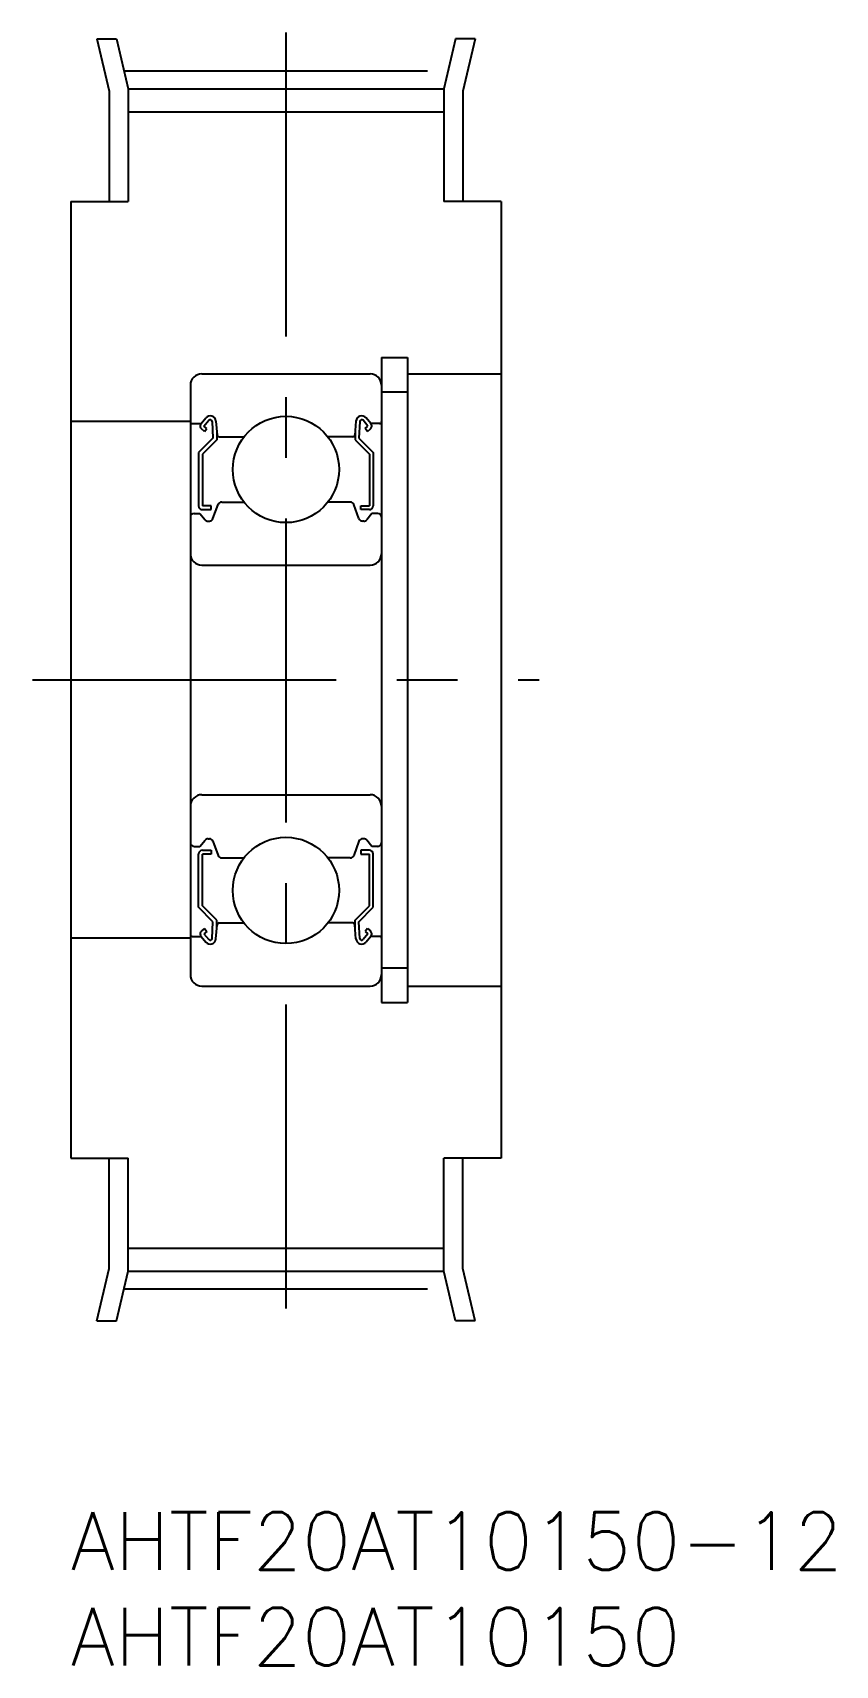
# Model space of a CAD drawing. Extents: x -2 to 40, y -8 to 77.3.
import ezdxf

# ---------------------------------------------------------------- set-up
doc = ezdxf.new("R2010")
doc.units = 0
doc.header["$LTSCALE"] = 0.5
doc.linetypes.add('CENTER', pattern=[50.8, 31.75, -6.35, 6.35, -6.35])
for name, color, linetype in [('MSM_CENTER', 1, 'CENTER'), ('MSM_CONTINUOUS', 7, 'CONTINUOUS'), ('MSM_PART_NUMBER', 7, 'CONTINUOUS')]:
    doc.layers.add(name, color=color, linetype=linetype)
doc.styles.get("Standard").update_dxf_attribs({"font": 'txt.shx', "height": 3, "bigfont": 'bigfont.shx'})

# ---------------------------------------------------------------- blocks, each defined once
blk = doc.blocks.new('*U1')
at = {"layer": 'MSM_PART_NUMBER'}
blk.add_text('AHTF20AT10150-12', height=3, dxfattribs=at).set_placement((0, -3))
blk = doc.blocks.new('*U2')
at = {"layer": 'MSM_PART_NUMBER'}
blk.add_text('AHTF20AT10150', height=3, dxfattribs=at).set_placement((0, -8))

msp = doc.modelspace()

# ---------------------------------------------------------------- linework, layer by layer
at = {"layer": 'MSM_CENTER'}
for p, q in [((11.25, 77.33), (11.25, 9.67)), ((2.782, 75.33), (19.718, 75.33)), ((-2, 43.5), (24.5, 43.5)), ((2.782, 11.67), (19.718, 11.67))]:
    msp.add_line(p, q, dxfattribs=at)
at = {"layer": 'MSM_CONTINUOUS'}
for p, q in [((1.355, 77), (2, 74.268)), ((1.355, 77), (2.39, 77)), ((2.39, 77), (3, 74.4)), ((20.11, 77), (19.5, 74.4)), ((21.145, 77), (20.11, 77)), ((21.145, 77), (20.5, 74.268)), ((2, 74.268), (2, 68.5)), ((3, 74.4), (19.5, 74.4)), ((3, 74.4), (3, 68.5)), ((19.5, 74.4), (19.5, 68.5)), ((20.5, 74.268), (20.5, 68.5)), ((3, 73.2), (19.5, 73.2)), ((0, 68.5), (3, 68.5)), ((0, 68.5), (0, 18.5)), ((22.5, 68.5), (19.5, 68.5)), ((22.5, 68.5), (22.5, 18.5)), ((16.25, 60.35), (16.25, 26.65)), ((16.25, 60.35), (17.6, 60.35)), ((17.6, 60.35), (17.6, 26.65)), ((6.25, 58.9), (6.25, 28.1)), ((6.85, 59.5), (15.65, 59.5)), ((17.6, 59.5), (22.5, 59.5)), ((16.25, 58.55), (17.6, 58.55)), ((6.81, 56.9), (7.06, 57.197)), ((15.69, 56.9), (15.44, 57.197)), ((6.25, 57), (0, 57)), ((6.35, 56.9), (6.81, 56.9)), ((6.988, 56.49), (6.835, 56.618)), ((6.963, 56.771), (7.213, 57.069)), ((7.116, 56.643), (6.963, 56.771)), ((6.988, 56.49), (7.116, 56.643)), ((7.39, 57.01), (7.433, 56.133)), ((7.588, 57.031), (7.653, 56.291)), ((7.633, 56.52), (7.633, 56.05)), ((14.912, 57.031), (14.847, 56.291)), ((14.867, 56.52), (14.867, 56.05)), ((15.11, 57.01), (15.067, 56.133)), ((15.537, 56.771), (15.287, 57.069)), ((15.384, 56.643), (15.537, 56.771)), ((15.512, 56.49), (15.384, 56.643)), ((15.512, 56.49), (15.665, 56.618)), ((16.15, 56.9), (15.69, 56.9)), ((7.433, 56.133), (6.683, 55.383)), ((7.633, 56.05), (6.883, 55.3)), ((7.753, 56.2), (9.053, 56.2)), ((14.747, 56.2), (13.447, 56.2)), ((14.867, 56.05), (15.617, 55.3)), ((15.067, 56.133), (15.817, 55.383)), ((6.683, 55.383), (6.683, 52.6)), ((6.883, 55.3), (6.883, 52.6)), ((15.617, 55.3), (15.617, 52.6)), ((15.817, 55.383), (15.817, 52.6)), ((6.45, 52.2), (6.75, 52.2)), ((6.75, 52.2), (7.026, 51.871)), ((7.333, 52.6), (6.883, 52.6)), ((6.883, 52.4), (7.333, 52.4)), ((7.333, 52.4), (7.333, 52.6)), ((7.432, 51.932), (7.7, 52.668)), ((7.888, 52.8), (9.053, 52.8)), ((14.612, 52.8), (13.447, 52.8)), ((15.068, 51.932), (14.8, 52.668)), ((15.167, 52.6), (15.617, 52.6)), ((15.167, 52.4), (15.167, 52.6)), ((15.617, 52.4), (15.167, 52.4)), ((15.75, 52.2), (15.474, 51.871)), ((16.05, 52.2), (15.75, 52.2)), ((7.179, 51.8), (7.244, 51.8)), ((15.321, 51.8), (15.256, 51.8)), ((6.85, 49.5), (15.65, 49.5)), ((6.85, 37.5), (15.65, 37.5)), ((6.75, 34.8), (7.026, 35.129)), ((7.179, 35.2), (7.244, 35.2)), ((7.432, 35.068), (7.7, 34.332)), ((15.068, 35.068), (14.8, 34.332)), ((15.321, 35.2), (15.256, 35.2)), ((15.75, 34.8), (15.474, 35.129)), ((6.45, 34.8), (6.75, 34.8)), ((6.683, 31.617), (6.683, 34.4)), ((6.883, 34.6), (7.333, 34.6)), ((6.883, 31.7), (6.883, 34.4)), ((7.333, 34.4), (6.883, 34.4)), ((7.333, 34.6), (7.333, 34.4)), ((7.888, 34.2), (9.053, 34.2)), ((14.612, 34.2), (13.447, 34.2)), ((15.617, 34.6), (15.167, 34.6)), ((15.167, 34.6), (15.167, 34.4)), ((15.167, 34.4), (15.617, 34.4)), ((15.617, 31.7), (15.617, 34.4)), ((16.05, 34.8), (15.75, 34.8)), ((15.817, 31.617), (15.817, 34.4)), ((7.433, 30.867), (6.683, 31.617)), ((7.633, 30.95), (6.883, 31.7)), ((14.867, 30.95), (15.617, 31.7)), ((15.067, 30.867), (15.817, 31.617)), ((7.39, 29.99), (7.433, 30.867)), ((7.633, 30.48), (7.633, 30.95)), ((7.753, 30.8), (9.053, 30.8)), ((14.747, 30.8), (13.447, 30.8)), ((14.867, 30.48), (14.867, 30.95)), ((15.11, 29.99), (15.067, 30.867)), ((6.25, 30), (0, 30)), ((6.35, 30.1), (6.81, 30.1)), ((6.81, 30.1), (7.06, 29.803)), ((6.988, 30.51), (6.835, 30.382)), ((7.116, 30.357), (6.963, 30.229)), ((6.963, 30.229), (7.213, 29.931)), ((6.988, 30.51), (7.116, 30.357)), ((7.588, 29.969), (7.653, 30.709)), ((14.912, 29.969), (14.847, 30.709)), ((15.537, 30.229), (15.287, 29.931)), ((15.512, 30.51), (15.384, 30.357)), ((15.384, 30.357), (15.537, 30.229)), ((15.69, 30.1), (15.44, 29.803)), ((15.512, 30.51), (15.665, 30.382)), ((16.15, 30.1), (15.69, 30.1)), ((16.25, 28.45), (17.6, 28.45)), ((6.85, 27.5), (15.65, 27.5)), ((17.6, 27.5), (22.5, 27.5)), ((16.25, 26.65), (17.6, 26.65)), ((0, 18.5), (3, 18.5)), ((2, 12.732), (2, 18.5)), ((3, 12.6), (3, 18.5)), ((22.5, 18.5), (19.5, 18.5)), ((19.5, 12.6), (19.5, 18.5)), ((20.5, 12.732), (20.5, 18.5)), ((3, 13.8), (19.5, 13.8)), ((1.355, 10), (2, 12.732)), ((2.39, 10), (3, 12.6)), ((3, 12.6), (19.5, 12.6)), ((20.11, 10), (19.5, 12.6)), ((21.145, 10), (20.5, 12.732)), ((1.355, 10), (2.39, 10)), ((21.145, 10), (20.11, 10))]:
    msp.add_line(p, q, dxfattribs=at)
for centre in [(11.25, 54.5), (11.25, 32.5)]:
    msp.add_circle(centre, 2.778, dxfattribs=at)
for centre, radius, start, end in [((6.85, 58.9), 0.6, 90, 180), ((15.65, 58.9), 0.6, 0, 90), ((7.289, 57.005), 0.3, 4.99683, 140.00119), ((15.211, 57.005), 0.3, 39.99881, 175.00317), ((6.35, 57), 0.1, 180, 270), ((6.963, 56.771), 0.2, 140.00119, 230.08703), ((7.29, 57.005), 0.1, 2.81979, 140.00022), ((15.21, 57.005), 0.1, 39.99978, 177.18021), ((15.537, 56.771), 0.2, 309.91297, 39.99881), ((16.15, 57), 0.1, 270, 0), ((7.753, 56.3), 0.1, 184.99683, 270), ((14.747, 56.3), 0.1, 270, 355.00317), ((6.45, 52), 0.2, 90, 180), ((6.883, 52.6), 0.2, 180, 270), ((7.888, 52.6), 0.2, 90, 159.99165), ((14.612, 52.6), 0.2, 20.00835, 90), ((15.617, 52.6), 0.2, 270, 0), ((16.05, 52), 0.2, 0, 90), ((7.179, 52), 0.2, 219.9952, 270), ((7.244, 52), 0.2, 270, 339.99165), ((15.256, 52), 0.2, 200.00835, 270), ((15.321, 52), 0.2, 270, 320.0048), ((6.85, 50.1), 0.6, 180, 270), ((15.65, 50.1), 0.6, 270, 0), ((6.85, 36.9), 0.6, 90, 180), ((15.65, 36.9), 0.6, 0, 90), ((6.45, 35), 0.2, 180, 270), ((7.179, 35), 0.2, 90, 140.0048), ((7.244, 35), 0.2, 20.00835, 90), ((15.256, 35), 0.2, 90, 159.99165), ((15.321, 35), 0.2, 39.9952, 90), ((16.05, 35), 0.2, 270, 0), ((6.883, 34.4), 0.2, 90, 180), ((7.888, 34.4), 0.2, 200.00835, 270), ((14.612, 34.4), 0.2, 270, 339.99165), ((15.617, 34.4), 0.2, 0, 90), ((7.753, 30.7), 0.1, 90, 175.00317), ((14.747, 30.7), 0.1, 4.99683, 90), ((6.35, 30), 0.1, 90, 180), ((6.963, 30.229), 0.2, 129.91297, 219.99881), ((7.289, 29.995), 0.3, 219.99881, 355.00317), ((7.29, 29.995), 0.1, 219.99978, 357.18021), ((15.211, 29.995), 0.3, 184.99683, 320.00119), ((15.21, 29.995), 0.1, 182.81979, 320.00022), ((15.537, 30.229), 0.2, 320.00119, 50.08703), ((16.15, 30), 0.1, 0, 90), ((6.85, 28.1), 0.6, 180, 270), ((15.65, 28.1), 0.6, 270, 0)]:
    msp.add_arc(centre, radius, start, end, dxfattribs=at)

# ---------------------------------------------------------------- block references
for name in ['*U1', '*U2']:
    msp.add_blockref(name, (0, 0), dxfattribs=at)

doc.saveas('drawing.dxf')
